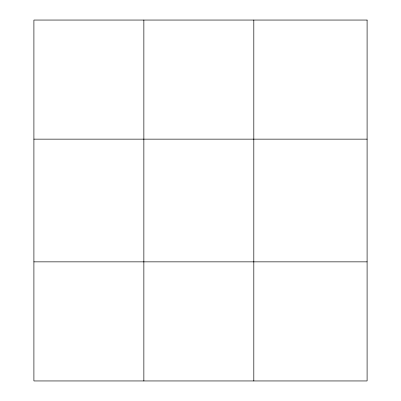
<?xml version="1.0" encoding="UTF-8"?>
<svg xmlns="http://www.w3.org/2000/svg" width="401" height="401" viewBox="0 0 401 401"><rect width="100%" height="100%" fill="white"/><g stroke="black" fill="none" stroke-linecap="round" stroke-linejoin="round"><path stroke-width="0.6" d="M143.859 20.05L143.859 380.95M253.813 20.05L253.813 380.95M33.905 139.147L367.095 139.147M33.905 261.853L367.095 261.853M367.095 20.05L367.095 380.95L33.905 380.95L33.905 20.05L367.095 20.05"/></g></svg>
